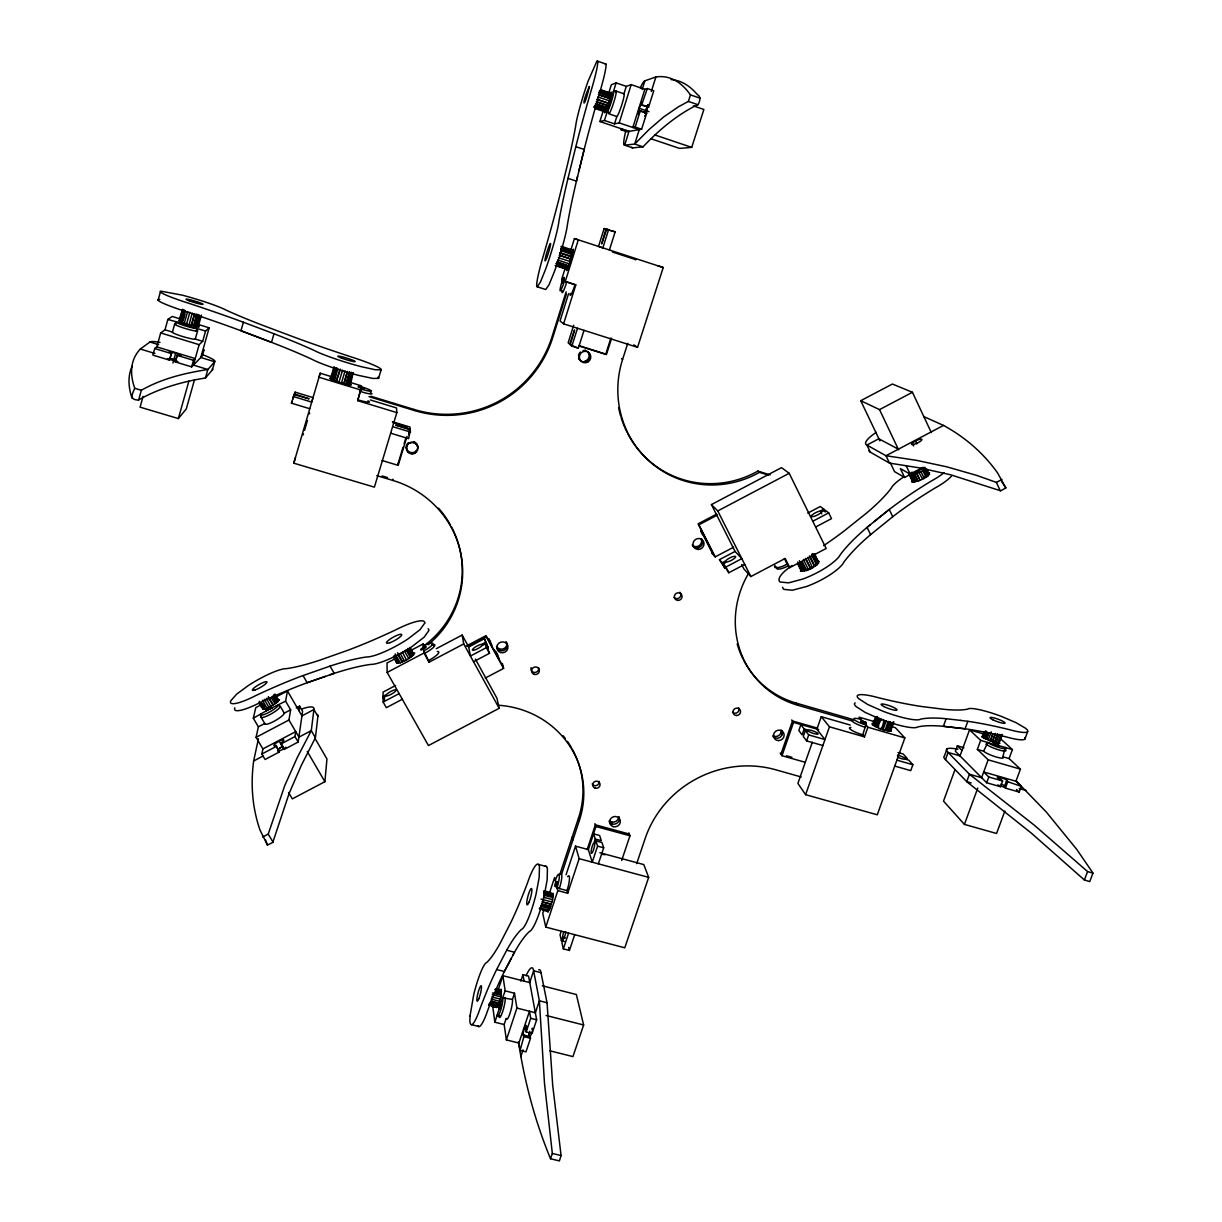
<?xml version="1.0" encoding="UTF-8"?>
<svg xmlns="http://www.w3.org/2000/svg" width="1222" height="1222" viewBox="0 0 1222 1222"><rect width="100%" height="100%" fill="white"/><g stroke="black" fill="none" stroke-linecap="round" stroke-linejoin="round"><path stroke-width="1.5" d="M489.106 1004.423L497.782 1006.867L500.867 997.641L501.096 989.224L500.394 991.286M610.42 93.941L611.153 92.032L608.938 102.587M597.848 96.95L609.411 100.83L609.243 101.655M595.557 103.962L607.151 107.765M603.149 111.034L599.865 121.528L604.416 120.459L610.817 100.876L610.603 98.692L610.053 101.426M543.485 897.238L552.588 899.636L549.213 910.314L549.197 909.412M538.688 969.779A30.581 5.621 -75.9 0 1 541.01 972.681L547.044 1002.743L552.695 1085.289L561.081 1155.569L559.401 1160.9L550.526 1158.762C535.022 1121.277 524.559 1081.745 518.418 1041.663M526.071 975.706A30.611 5.514 -75.8 0 1 533.617 970.787L539.376 1000.787L544.477 1083.257L552.329 1153.461L550.526 1158.762M560.577 250.449L572.522 254.726M567.665 267.939L567.375 269.558L568.704 265.816M400.281 653.403L404.375 660.919L405.811 660.46L410.76 657.222L406.575 649.753M288.56 792.498L292.302 798.867L324.884 781.698L326.961 758.984L314.909 738.241M330.902 376.498L320.195 373.214L293.784 463.169L374.39 487.15L396.845 412.608L357.695 400.679L361.208 387.634M266.365 698.251L270.841 706.545L265.037 709.234L261.34 702.681M357.695 400.679L360.261 391.376L363.27 392.384A12.083 1.268 17.1 0 0 370.403 392.598M258.438 738.76L253.641 761A7171.796 1005.614 -14.9 0 0 260.042 830.15L267.465 845.074L272.781 842.432L289.186 793.261L301.467 765.094L315.413 737.721L317.873 716.367A31.803 6.965 -30 0 0 317.43 714.473M572.522 251.029L573.225 249.196L568.826 265.739M605.226 110.545L604.661 112.867L611.153 98.875L616.132 82.913L626.275 86.38L631.178 84.639L644.849 89.313L647.309 88.534L653.77 90.749L648.607 107.108L641.611 105.061L641.856 102.327L639.259 108.33L638.19 113.951L640.313 110.759L646.759 112.943L641.611 129.257L626.871 131.747L620.776 129.685L622.899 129.303M548.128 909.916L547.914 912.147L548.724 909.901M279.135 741.174L284.13 749.453L298.168 742.044L302.598 711.357L299.573 706.148L296.259 707.905M881.688 719.04C873.715 730.114 882.926 733.628 883.796 719.941M294.96 736.561L295.709 731.627L262.898 748.933L261.859 754.02L265.082 759.488L279.12 752.095L276.111 745.481A5.743 1.268 -30.2 0 1 275.21 743.755A5.743 1.268 -30.2 0 1 282.862 739.722A5.743 1.268 -30.2 0 1 281.106 742.854L280.923 743.969L294.96 736.561L298.168 742.044M298.901 710.639L299.573 706.148M496.651 1007.6L497.369 1006.286M802.014 562.074L806.245 570.613L812.508 568.031L807.818 557.369M284.13 749.453L281.106 742.854M298.886 737.065L288.942 720.002L290.637 709.829L285.612 701.168L287.445 690.934L277.455 696.204M279.12 752.095L276.111 745.481M648.057 107.246L648.286 104.512M262.898 748.933L256.07 737.34L258.377 726.83L253.305 718.2L255.78 707.63L259.11 705.873M360.398 391.544L360.811 389.008M566.58 268.321L566.886 268.168M577.578 176.396L576.28 181.788A218.799 21.721 -72.1 0 0 567.497 224.222A36.309 3.452 -72.8 0 1 554.269 271.956L548.984 284.848L545.745 289.507L537.237 286.788A36.339 3.284 -72.8 0 1 544.218 252.786A175.678 14.374 -73 0 0 559.264 197.735L567.344 165.107A175.25 14.252 -72.9 0 0 575.776 125.408A35.514 2.994 -72.5 0 1 588.118 81.126L596.901 61.1A35.514 2.994 -72.5 0 1 590.883 91.436A218.524 20.499 -72.1 0 0 575.99 145.998L567.848 178.992A218.998 20.728 -72.2 0 0 558.897 221.411A36.339 3.284 -72.8 0 1 545.623 269.176L540.399 282.099L537.237 286.788M578.923 170.866L584.345 148.794A218.341 21.477 -72.1 0 1 599.177 94.262A35.484 3.131 -72.4 0 0 605.073 63.895M924.596 469.477L927.819 476.183L922.686 479.33L918.226 471.157M552.634 899.713L552.924 893.145M609.167 102.373L609.381 104.557L609.931 101.823M567.084 268.29L566.534 270.551L567.451 268.198M571.636 252.297L571.239 253.55M922.091 479.391L917.875 481.269L914.087 472.853M158.096 300.261L160.403 291.875M201.599 354.258A33.941 3.758 16.5 0 1 214.69 361.727L212.399 369.869L205.449 377.98C182.109 381.783 158.784 388.291 138.269 400.144C130.357 399.441 130.922 396.585 134.741 388.306L133.29 383.677A3965.13 347.308 23.2 0 1 140.316 349.034L149.924 342.023A33.941 3.758 16.5 0 1 160.021 342.42M138.605 400.159L141.34 390.292C161.686 378.621 184.843 373.061 207.847 369.518L214.69 361.727L200.805 357.496L209.145 327.802L198.59 324.563M179.252 318.621L172.21 316.467L167.872 319.446L165.001 329.803L160.678 332.934L156.813 346.895L154.72 348.514L152.887 355.113L169.369 360.108L171.645 353.158L169.247 351.799L175.708 353.051L180.948 355.358L177.083 355.312L175.25 361.895L191.655 366.875L202.348 355.908L204.089 349.706L202.531 351.264M143.066 396.417L140.087 407.155L178.351 418.566L186.279 408.942L194.558 379.568M209.145 327.802L205.586 331.025L202.684 341.335L195.276 339.074A11.976 1.237 16.6 0 1 182.704 336.524A11.976 1.237 16.6 0 1 172.439 332.079L174.685 323.998L176.426 322.073A10.83 1.054 16.7 0 0 185.729 326.045A10.83 1.054 16.7 0 0 197.078 328.413L197.506 331.009M187.317 324.349C178.091 319.843 177.48 325.113 182.628 309.273M179.466 321.218L182.735 309.548M169.369 360.108L171.645 353.158M180.764 321.829L184.018 310.144M180.993 321.875L184.262 310.189M182.109 322.455L185.362 310.755M183.101 320.851L184.965 314.176M172.928 362.995L175.708 353.051M187.042 325.021L189.777 325.556L184.064 323.815L185.744 325.235L205.586 331.025M184.293 323.234L187.653 311.534M175.25 361.895L177.511 354.93M186.599 323.937L189.868 312.252M187.73 324.487L189.043 324.762L192.266 313.015M197.338 325.694L199.186 326.854L191.167 325.281L194.435 313.611M191.61 325.51L194.878 313.825M193.702 326.091L196.773 314.237M193.702 325.984L196.971 314.314M195.046 326.182L198.331 314.528M195.856 326.488L199.125 314.818M196.727 326.503L199.064 318.178M197.017 326.595L200.026 316.452M195.841 330.78A10.83 1.069 16.7 0 0 196.452 330.673L197.078 328.413M198.193 326.702L201.462 315.077M195.276 339.074L197.536 331.009L196.452 330.673M191.655 366.875L193.504 360.307L195.23 358.581L156.813 346.895M178.351 418.566L188.891 381.142M202.684 341.335L199.14 344.68L193.397 365.088L207.847 369.518L205.449 377.98M243.392 322.241L240.963 330.75L271.513 342.328L273.988 333.759M262.654 837.009L268.229 834.076L284.726 785.67L297.175 757.762L311.289 730.619L313.917 709.524A31.833 6.843 -30 0 0 301.483 709.096M309.746 408.713L291.432 403.168L294.105 394.645L309.135 398.83L294.365 393.988L295.082 392.14L313.046 397.608L311.686 402.084L293.372 396.524L294.105 394.645M292.929 398.907L295.082 392.14M943.521 425.409A6917.039 1030.054 -41.2 0 1 997.656 473.051L1005.843 487.929L1000.681 490.816L950.487 474.747L920.135 467.98L889.494 463.092L870.293 452.155A31.726 7.317 -25.5 0 1 868.964 450.643M304.568 430.343L307.44 420.505M331.804 379.095L330.52 378.683L334.064 366.615M337.791 368.525L334.721 380.638L330.795 379.171L334.232 368.83M331.498 378.988L334.034 370.373M332.338 379.782L335.897 367.7M303.239 434.849L303.499 433.978M309.395 413.876L309.624 413.082M333.224 379.996L336.783 367.914M334.232 380.622L336.356 381.371L339.93 369.273M336.356 381.371L340.464 369.35M348.285 384.288L349.736 384.991L338.952 382.211L342.603 370.098M345.078 370.816L341.503 382.914M347.369 371.488L343.886 383.647L347.46 371.549M345.78 384.014L349.355 371.931M346.223 384.243L349.798 372.175M347.644 384.411L351.218 372.359M347.873 384.518L351.447 372.45M349.431 384.762L352.99 372.71M351.081 384.838L349.828 384.594L353.387 372.557M351.707 379.263L350.179 384.411L351.096 384.823M361.269 386.992L364.019 388.26L358.168 387.007L363.851 388.825L358.336 386.427L361.086 387.573L361.254 385.785L350.546 382.517M604.753 110.637L604.508 111.813L605.027 110.606M293.784 463.169L295.464 457.532M159.838 299.466L158.463 299.482A35.591 3.208 16.8 0 0 186.829 311.854A219.105 22.027 16.4 0 1 240.322 330.505L272.139 342.572A219.578 22.271 16.5 0 1 312.16 359.39A36.431 3.529 17.1 0 0 359.131 375.521L372.832 378.423L378.56 378.362L381.127 369.777A36.461 3.376 17.2 0 0 349.11 356.228A176.212 14.74 17.4 0 1 295.052 337.455L263.524 325.632A175.754 14.618 17.3 0 1 225.994 310.067A35.621 3.07 16.8 0 0 182.384 295.174L160.769 291.142A35.621 3.07 16.8 0 0 189.196 303.392A219.303 21.034 16.5 0 1 242.735 321.997L274.614 334.003A219.777 21.278 16.5 0 1 314.696 350.683A36.461 3.376 17.2 0 0 361.727 366.783L375.414 369.762L381.127 369.777M562.502 279.762L562.456 279.899A10.891 1.115 -72.8 0 0 560.195 290.867A10.891 1.115 -72.8 0 0 564.427 281.06L564.472 280.923M562.594 280.144L561.967 283.168L564.335 277.608L562.532 283.351L563.77 277.425L563.159 280.312L561.662 279.441L564.992 268.779M1001.933 479.452L996.373 482.385L976.668 475.389L946.76 466.819L916.515 460.343L885.981 455.73L866.902 445.068A31.757 7.21 -25.5 0 1 876.266 432.313M320.195 373.214L318.988 377.216L360.872 390.032M398.097 463.612L403.016 447.359M404.1 443.754L405.75 438.331M382.074 460.526L398.204 465.368L407.002 436.315M408.805 434.039L410.027 427.074L392.384 421.712M408.881 434.818L410.363 429.93L395.699 425.119L410.271 429.182M410.363 429.93L408.622 438.637L390.643 433.199M555.43 882.895C553.749 892.671 557.706 877.136 555.949 883.032C559.584 876.235 553.642 894.305 555.949 883.032L554.589 877.549L549.854 891.907M557.049 887.752L557.079 887.615A10.173 1.864 -75.2 0 0 559.233 874.86A10.173 1.864 -75.2 0 0 555.323 880.466L555.277 880.588M555.918 884.881L557.828 890.624L567.695 893.236L567.008 890.624L559.34 888.577L560.18 885.797A11.258 2.077 -75.2 0 0 561.845 875.807A11.258 2.077 -75.2 0 0 560.012 874.647M609.152 91.757L611.336 84.761L616.132 82.913M615.689 92.185L616.041 91.085L623.953 93.788A11.93 1.207 -72.2 0 1 621.799 104.756A11.93 1.207 -72.2 0 1 616.835 116.518L614.529 123.88L604.416 120.459M571.102 249.242L574.432 238.58L663.225 267.542L637.548 347.338L563.586 323.845L560.027 320.928L568.581 293.662M563.586 323.845L575.806 284.94L565.251 281.549L578.296 239.879L574.432 238.58M623.953 93.788L626.275 86.38M370.877 396.249L414.044 409.446A112.791 111.431 62 0 0 552.069 336.661L566.137 291.798M614.529 123.88L619.187 122.903L631.178 84.639M369.029 396.676L414.182 410.47A113.279 111.92 62 0 0 552.818 337.379L566.382 294.105M629.009 131.38L624.656 145.204L632.66 147.877L643.047 146.839C659.025 129.944 677.202 114.532 698.22 104.45C699.809 101.044 701.688 96.767 697.09 94.308A3885.624 348.377 -78.8 0 0 671.046 79.598M642.176 89.512L644.926 80.789L655.893 76.955A3895.644 336.692 -78.6 0 1 687.558 91.07L690.476 94.888L700.13 98.188M644.849 89.313L632.828 127.5L635.165 127.088L641.611 129.257M635.165 127.088L640.313 110.759M641.611 105.061L647.309 88.534M573.683 325.266L568.154 342.786L569.712 344.192L574.569 329.925L570.262 344.696L571.85 346.132L578.357 348.194L584.009 330.337M606.02 229.049L604.142 228.575L598.52 246.416L602.858 247.883L608.602 229.675L606.692 229.217L601.682 243.926L606.02 229.049L615.155 231.829L609.411 250.006M651.311 91.482L655.893 76.955M571.85 346.132L577.502 328.26M610.924 337.99L605.776 354.105L578.8 345.582M611.504 338.616L606.402 354.609L579.335 346.055M768.287 475.068L759.442 472.349A98.234 95.56 -58.6 0 1 652.197 463.657A98.234 95.56 -58.6 0 1 622.594 359.421L627.757 343.336M650.684 138.666L679.539 148.397L691.713 147.388L703.872 109.476L693.348 105.886M609.671 99.379L609.411 100.83M566.733 281.793L565.862 284.833A12.052 1.253 -72.8 0 1 562.074 290.805M498.698 988.384L502.868 975.691L529.768 982.58M520.816 981.159L522.955 974.667L528.576 976.118L536.641 1019.82L532.105 1033.43L526.193 1031.933L525.918 1030.329A5.514 1.008 -76.1 0 0 525.75 1025.579A5.514 1.008 -76.1 0 0 523.291 1032.972A5.514 1.008 -76.1 0 0 524.299 1035.187L530.211 1036.668L530.485 1038.288L525.979 1051.852L520.068 1050.37L518.907 1043.053L506.397 1039.922L504.151 1024.555L494.864 1022.218L500.73 1003.98L499.966 1008.226L498.729 1008.807L500.103 1003.827L498.729 1008.807M502.868 975.691L505.175 990.843L500.287 1004.056M499.218 1015.65L499.187 1017.391A10.799 1.833 -75.8 0 0 502.7 1011.48A10.799 1.833 -75.8 0 0 505.251 999.016L505.175 997.564L502.838 997.962A9.761 1.65 -75.8 0 1 500.577 1010.533A9.761 1.65 -75.8 0 1 497.186 1015.131L497.171 1015.1M504.151 1024.555L506.183 1018.4A10.784 1.879 -75.8 0 0 510.002 1013.328A10.784 1.879 -75.8 0 0 512.446 999.413L514.493 993.226L505.175 990.843M543.943 909.84L542.751 913.43L545.76 927.101L624.778 947.798L648.668 877.365L643.795 864.58L599.865 852.727M559.89 874.28L578.556 817.808A94.247 89.542 -13.8 0 0 572.186 748.949M506.397 1039.922L516.921 1008.074L514.493 993.226M561.799 873.577L579.365 820.451L578.556 817.808M545.76 927.101L557.828 890.624M529.752 982.473L533.617 970.787L541.01 972.681M566.061 874.769L575.531 846.159L588.362 849.626L592.227 862.182L597.573 846.143L595.878 840.873L601.957 842.523L603.699 847.808L598.352 863.832M567.695 893.236L579.167 858.669L575.531 846.159M518.907 1043.053L529.462 1011.251L530.715 1018.323L526.193 1031.933M520.068 1050.37L524.299 1035.187M587.156 849.58L595.374 824.819L629.33 834.061M561.188 931.393L560.043 934.83L561.433 940.726L564.442 941.505M588.362 849.626L595.939 826.515L594.977 823.613M520.801 1056.663L523.077 1049.805M535.358 1012.885L539.376 1000.787L547.044 1002.743M561.433 940.726L562.578 937.259A5.621 1.085 -75.6 0 1 563.77 931.867M595.267 839.01L601.331 840.66L599.62 835.497L593.602 833.862L595.267 839.01L594.091 842.538A5.621 1.1 -75.1 0 0 591.372 849.764A5.621 1.1 -75.1 0 0 592.288 852.62A5.621 1.1 -75.1 0 0 594.702 844.417L595.878 840.873M947.004 748.933L944.423 756.036A30.596 5.667 20.3 0 0 945.477 759.61L966.724 781.668L1031.383 833.16L1084.372 879.977L1089.734 881.597L1092.972 873.073L1076.781 849.443L1046.215 811.927L1016.521 781.332M574.691 934.677L569.437 950.441L563.342 948.868L568.612 933.089M621.677 860.471L629.972 835.787L628.872 832.854M636.677 863.649L645.201 838.399A103.228 96.37 -27.6 0 1 775.527 769.723L801.204 776.978M542.308 985.803L576.356 994.525L583.627 1024.983L572.95 1056.602L549.747 1050.783M780.934 754.188L792.482 720.965L817.579 728.175M805.252 762.299L781.973 755.7L793.552 722.385L791.719 719.957M804.168 728.954L802.106 734.88L798.837 730.527L800.884 724.646L804.168 728.954L807.742 729.977A5.621 1.115 19.5 0 1 815.242 731.81A5.621 1.115 19.5 0 1 817.075 734.193A5.621 1.115 19.5 0 1 808.949 731.535L805.359 730.512L803.282 736.454L806.612 740.899L822.88 745.542M806.612 740.899L808.704 734.911L805.359 730.512M812.309 742.258L797.89 783.409L805.604 794.682L877.259 814.799L904.86 737.92L895.344 727.67L891.709 726.616M850.237 725.043L821.26 716.688L816.861 729.229L824.972 739.554L808.704 734.911M805.604 794.682L829.463 726.8L821.26 716.688M862.931 720.888C855.339 720.506 873.867 724.478 862.747 721.392C855.064 720.537 873.348 725.883 862.747 721.392L859.02 717.161L873.547 721.362M864.275 722.416L867.91 727.258L904.86 737.92M867.91 727.258L864.489 736.866L862.732 734.819L865.863 724.936A10.173 1.879 19.6 0 1 854.132 719.483A10.173 1.879 19.6 0 1 861.006 719.407L861.128 719.452M877.732 719.132L875.334 726.204L872.279 724.722L875.609 717.177M873.669 725.364L876.816 716.52M873.929 725.425L877.075 716.581M878.542 727.915L874.448 726.204L877.747 717.283M876.418 727.059L879.58 718.2L876.586 727.059M885.156 730.374L888.165 721.331C887.646 735.109 878.206 731.81 885.904 720.613M883.002 729.763L886.179 720.888M889.356 730.145L891.312 731.23L886.683 730.512L889.845 721.652M887.34 730.878L890.502 722.003M983.206 737.217L981.938 737.019L994.571 742.502L997.412 733.887M889.02 731.184L892.182 722.324M889.295 730.725L891.831 723.653M890.181 731.077L893.343 722.217M891.373 729.045L893.893 721.973M897.498 757.166A5.621 1.085 20 0 0 905.227 759.137L908.756 760.145L912.88 764.728L910.741 770.639L894.748 766.072M946.134 718.719L943.384 726.311L965.09 728.801L967.824 721.316M945.477 759.61L948.089 752.447A30.611 5.56 20.3 0 1 957.987 749.254M963.929 747.727L957.361 745.817L955.375 751.27L986.673 782.752L1000.482 786.708L1002.605 780.98L1001.444 779.85A5.514 1.023 20.5 0 1 997.61 777.009A5.514 1.023 20.5 0 1 1005.126 779.178A5.514 1.023 20.5 0 1 1006.363 781.255L1021.287 786.357L1019.163 792.055L1005.416 788.114L1004.24 786.968L1006.363 781.255M954.932 769.829L943.521 801.113L964.418 824.407L996.556 833.48L1004.881 811.057M960.003 755.929L969.535 729.84L983.389 733.872M1021.287 786.357L1015.94 781.24L1020.431 769.142L988.17 759.824L977.356 749.392L980.67 740.364L969.535 729.84M983.084 736.82L982.259 736.484L984.092 731.52M982.671 737.049L984.489 732.07M983.084 737.614L985.512 730.97M983.893 737.859L986.337 731.214M984.55 738.47L986.994 731.81M984.779 738.516L986.612 733.521M985.986 739.295L988.43 732.635M986.566 739.386L989.01 732.726M1020.431 769.142L1009.082 758.572L1002.85 756.769A10.784 1.894 20.3 0 1 996.48 757.075A10.784 1.894 20.3 0 1 983.618 751.209L987.804 742.411M991.286 731.856L988.201 740.058M990.187 741.067L992.631 734.391M990.385 740.975L992.829 734.315M992.386 741.708L995.456 733.383L992.417 741.769M964.418 824.407L977.783 788.037M981.617 777.65L988.17 759.824M994.586 742.457L997.656 734.132M998.298 742.35L999.947 743.22L996.281 742.777L999.199 734.361M997.931 743.083L1001.001 734.773M998.42 742.823L1001.475 734.514M998.664 742.945L1001.719 734.636M999.963 741.128L1002.407 734.483M1009.082 758.572L1012.412 749.575L994.158 744.274L995.93 743.74L999.046 745.955L980.67 740.364M986.673 782.752L988.797 777.024L983.695 771.968L1015.94 781.24M1002.85 756.769L1005.248 747.497A9.761 1.665 20.2 0 1 999.504 747.711A9.761 1.665 20.2 0 1 987.865 742.457L986.261 744.198M999.733 780.354L1000.772 777.513M1005.416 788.114L1007.524 782.401M1024.922 739.035L1027.626 731.749M645.995 113.692L648.225 104.848M1084.372 879.977L1087.58 871.561L1034.347 825.232L969.443 774.244L948.089 752.447L959.927 755.853M291.432 403.168L292.18 401.228M811.683 554.956L816.693 565.114L812.844 567.527M609.87 100.204L610.603 98.692M994.021 744.106L999.138 745.191M645.705 114.303L646.759 112.943M872.279 723.714L874.234 724.86L872.798 724.615M609.32 103.473L608.831 104.374M647.645 105.398L644.819 113.432L647.629 105.55M511.193 958.399L504.151 971.933A194.741 33.987 -76.5 0 0 487.807 1010.151A32.062 5.194 -75.7 0 1 477.939 1025.67M271.635 707.935C254.818 716.016 283.611 702.451 266.732 710.517M265.021 709.172L265.464 708.455L262.715 709.417M606.967 107.536L597.222 104.298M404.375 660.919L400.236 662.874L395.195 653.923M512.98 955.039L514.737 951.846A195.81 34.506 -76.4 0 1 529.447 931.5A33.788 5.942 -75.3 0 0 544.187 895.955L547.15 879.855L547.425 869.041A33.788 5.942 -75.3 0 0 544.997 866.322M806.214 570.521L800.441 571.132L801.846 570.017M645.247 115.265L644.62 116.136M625.954 130.174A33.834 3.681 -72.1 0 0 624.656 145.204L634.722 144.043L649.035 129.547L663.577 117.037L678.378 106.818L688.383 101.426L690.476 94.888M400.19 662.813C398.296 661.102 397.242 664.951 396.432 662.477M885.003 730.206L886.683 730.512M406.468 659.972L402.435 652.166M817.304 562.777C821.627 562.548 814.707 564.365 816.724 565.206M197.536 331.009L196.879 331.131A11.976 1.191 16.7 0 1 184.98 328.413A11.976 1.191 16.7 0 1 174.777 324.349L176.426 322.073M610.328 96.828L598.933 92.887M571.132 259.156L559.218 255.23L571.193 259.186M607.029 112.012L607.059 111.996A10.799 1.039 -72.3 0 0 611.474 101.334A10.799 1.039 -72.3 0 0 613.475 91.421L616.27 91.36A11.945 1.161 -72.3 0 1 613.841 102.052A11.945 1.161 -72.3 0 1 609.396 113.356L607.059 111.996L609.274 112.745L608.938 113.845L616.835 116.518M913.476 480.903L911.811 482.125L917.966 480.903M412.471 654.732L414.762 653.052L412.379 653.862M870.339 524.635L866.612 527.736A201.111 56.38 -24.3 0 0 840.446 554.421A34.292 9.287 -26.1 0 1 802.885 579.029L788.587 582.848L780.216 582.023A34.292 9.287 -26.1 0 1 792.055 565.526M912.284 443.036L915.492 440.959A5.713 1.344 -25.3 0 1 921.571 439.187A5.713 1.344 -25.3 0 1 919.219 442.058L917.936 442.761A5.713 1.344 -25.3 0 1 912.513 444.579A5.713 1.344 -25.3 0 1 912.284 443.036L913.674 445.984M874.204 521.504L889.723 509.116A200.286 55.662 -24.2 0 1 931.21 481.086A32.933 8.325 -25.2 0 0 944.026 472.731M268.366 709.692L253.305 718.2M817.717 562.456L819.137 561.433L818.037 561.54M928.094 473.968L929.591 472.899L928.46 473.067M277.99 699.198L277.394 700.42L279.517 699.717L277.043 701.642L278.02 701.703L271.07 706.285M276.707 699.962L277.73 699.32M423.224 647.263C414.09 654.58 432.481 643.032 423.499 647.752C431.351 645.231 415.816 653.22 423.499 647.752L423.148 643.963L411.661 650.028M423.652 651.005L423.79 650.929A10.463 2.291 -29 0 0 432.787 643.597A10.463 2.291 -29 0 0 423.331 645.98L423.209 646.041M436.254 648.699L462.145 635.058L463.718 643.918L429.09 662.171L424.92 653.205L427.578 651.708A11.578 2.536 -29 0 0 434.589 645.964A11.578 2.536 -29 0 0 431.672 644.712M268.977 709.31L285.612 701.168M279.41 706.927L280.357 706.423L284.283 713.174A11.227 2.352 -30 0 1 273.927 721.362A11.227 2.352 -30 0 1 264.731 723.485L258.377 726.83M879.886 440.898L860.731 400.709L892.396 384.029L912.437 392.277L931.317 432.573M284.283 713.174L290.637 709.829M393.591 659.544L387.023 662.996L387.16 672.421L428.448 745.557L499.187 708.286L496.972 698.297L475.389 659.086M256.07 737.34L288.942 720.002M860.731 400.709L879.534 409.614L912.437 392.277M387.16 672.421L423.973 653.006L423.347 648.638M735.064 551.428L719.452 559.661L722.156 562.762L725.654 560.913A5.728 1.436 -26.8 0 1 733.032 556.606A5.728 1.436 -26.8 0 1 734.544 558.301A5.728 1.436 -26.8 0 1 726.647 562.028L723.134 563.877L725.914 567.039L741.83 558.637L735.064 551.428L711.418 504.579L781.5 467.644L789.198 473.296L826.164 548.479L789.763 567.65L787.105 564.243M711.418 504.579L717.772 510.933L789.198 473.296M465.903 646.239L486.05 635.623L503.265 667.09M716.566 514.126L698.067 523.871L714.32 555.857M261.859 754.02L275.897 746.611M467.919 646.56L486.341 636.861L503.601 668.403L485.256 678.073M717.36 515.088L698.923 524.803L715.206 556.881L733.567 547.212M395.638 685.481L383.082 692.11L383.097 696.28L384.686 699.06M485.241 642.436L481.728 644.3A5.759 1.329 -28.7 0 0 473.983 647.981A5.759 1.329 -28.7 0 0 474.426 650.058A5.759 1.329 -28.7 0 0 482.018 645.644L485.546 643.795L486.402 647.614L470.409 656.046L468.713 646.973L484.401 638.694L488.326 648.072L484.401 638.694M253.641 761L262.959 756.097M298.871 737.172L311.289 730.619L315.413 737.721M383.097 696.28L386.61 694.417A5.789 1.329 -29.4 0 1 394.278 689.987A5.789 1.329 -29.4 0 1 394.309 692.278A5.789 1.329 -29.4 0 1 386.626 695.929L383.112 697.777L383.128 702.039L386.335 707.691L402.313 699.259M383.128 702.039L399.12 693.622M473.525 661.728L489.518 653.296L485.546 643.795M807.803 513.103L820.313 506.504L823.827 509.177L825.217 512.033M815.609 527.018L831.51 518.632L828.699 512.858L825.094 510.139L821.596 511.987A5.759 1.436 -26.1 0 1 814.295 516.28A5.759 1.436 -26.1 0 1 812.355 514.783A5.759 1.436 -26.1 0 1 820.329 511.025L823.827 509.177M812.767 521.259L828.699 512.858M923.19 467.262L910.146 474.136L900.37 468.576L904.57 477.435L911.795 473.617A10.051 2.505 -25.2 0 0 925.421 469.233M723.134 563.877L728.816 572.751L744.717 564.381M741.678 564.549L743.954 569.024L750.858 576.555L785.181 558.469L789.763 567.65M277.883 749.697A5.728 1.283 -30.2 0 1 282.328 746.611L282.618 746.474M776.581 568.062A10.341 2.75 -26.3 0 0 788.007 565.969L788.144 565.908M410.76 657.222L413.754 654.778L412.379 655.007M927.849 476.076C924.81 476.152 932.86 473.204 928.155 474.411M325.434 676.346L306.615 682.93A203.494 44.099 -30.6 0 0 260.026 702.619A33.406 6.568 -29.8 0 1 234.838 707.798M1092.942 873.195L1087.58 871.561M330.154 674.712L334.767 673.185A204.349 44.679 -30.5 0 1 370.755 664.401A34.827 7.347 -29.1 0 0 412.425 646.27L424.217 637.105L428.861 630.521A34.827 7.347 -29.1 0 0 428.082 628.765M994.357 742.166L996.281 742.777M189.777 325.556L167.872 319.446M880.634 728.816L882.742 729.488M189.043 324.762L191.167 325.281M338.952 382.211L336.905 381.447M872.309 723.668L873.119 723.775M613.475 91.421L616.056 91.1M141.34 390.292L134.741 388.306M178.03 361.956L175.663 361.498M177.557 361.941L167.857 358.733M169.659 358.55L176.778 360.536L169.583 358.489M179.008 320.561L179.374 320.928M552.329 1153.461L561.081 1155.569M610.572 230.683L612.497 231.172M613.2 231.34L615.155 231.829M524.391 1028.45L527.324 1029.199M524.574 1036.791L530.485 1038.288M471.57 1024.678L479.116 1026.572M491.626 997.015L500.394 999.077M491.091 999.077L499.722 1001.322M492.13 1001.414L499.004 1003.155M490.465 1001.307L499.065 1003.491M516.921 1008.074L535.328 1012.733M546.066 1015.467L583.627 1024.983M489.778 1002.712L498.377 1005.08M489.182 1003.736L496.056 1005.477M488.632 1004.683L497.217 1006.852M488.586 1004.942L497.171 1007.127M491.519 1006.302L494.941 1007.172M530.715 1018.323L536.641 1019.82M495.995 988.644L501.127 989.942M497.934 989.728L501.356 990.599M497.858 990.019L501.28 990.889M494.727 989.514L501.585 991.271M496.178 990.767L501.326 992.081M496.3 991.653L501.448 992.951M496.208 991.867L501.356 993.181M494.452 992.86L501.31 994.601M492.466 992.951L501.066 995.151M512.446 999.413L502.838 997.885M492.252 994.693L500.852 996.877M496.636 969.535L504.365 971.521L514.523 952.244L506.718 950.212M331.834 378.805L329.619 378.27L330.52 378.683M348.881 384.304L349.828 384.594M562.578 937.259L565.587 938.053M544.065 893.083L553.154 895.497M543.79 893.633L552.879 896.032M543.698 895.237L552.879 897.513M541.071 899.117L551.993 902.004M542.201 901.683L551.305 904.097M542.278 902.065L551.382 904.463M541.529 903.959L550.633 906.357M541.529 904.143L550.633 906.541M540.842 905.517L549.946 907.931M540.75 906.281L549.854 908.679M539.544 907.809L549.167 910.237M539.33 908.725L548.418 911.123M542.461 909.993L547.914 911.429M543.866 890.731L551.122 892.656M543.973 891.877L553.047 894.29M543.882 892.121L552.955 894.535M538.597 864.458L546.524 866.581M579.167 858.669L648.668 877.365M597.573 846.143L603.699 847.808M595.939 826.515L629.972 835.787M889.876 730.053L891.128 730.114M786.433 755.761L791.948 757.319M896.887 760.145L912.88 764.728M971.139 782.92L966.724 781.668L969.443 774.244L981.709 777.757M829.463 726.8L864.489 736.866M988.797 777.024L1002.605 780.98M793.552 722.385L818.694 729.61M898.002 752.523L903.241 754.02L907.289 758.526L903.776 757.518A5.621 1.085 20 0 0 897.391 755.12M1019.163 788.496L1026.113 790.497M977.356 749.392L983.618 751.209M743.801 660.537A94.277 89.588 -41.3 0 0 796.24 703.124L853.093 719.544M796.24 703.124L797.935 705.293L851.765 720.827M382.18 475.954L387.557 477.558M376.804 475.648L392.98 480.475A98.203 95.515 3.4 0 1 460.587 552.634A98.203 95.515 3.4 0 1 428.112 644.742M179.313 320.653L181.299 321.126L180.52 320.76M149.924 342.023L158.692 344.68M154.72 348.514L171.217 353.525M177.083 355.312L193.504 360.307M392.781 422.568L407.216 426.967M140.331 349.034L154.95 353.464M392.613 426.631L410.607 432.084M165.001 329.803L172.439 332.079M160.678 332.934L199.14 344.68M370.358 399.976L396.524 407.965L396.845 412.608M627.772 433.718A97.821 95.179 -58.7 0 0 757.854 471.096L770.181 474.884M174.685 323.998L175.785 324.334M570.262 344.696L578.357 348.194M866.001 724.982L865.39 727.334L862.61 726.464A11.258 2.093 19.7 0 1 853.445 722.187A11.258 2.093 19.7 0 1 853.536 720.002M556.927 265.77L567.405 269.145M555.139 265.541L567.039 269.375M563.143 280.449L565.251 281.549M566.84 281.854L575.806 284.94M186.63 324.899L184.079 323.891M361.025 386.687L361.162 386.732A10.922 1.146 17.1 0 1 371.503 391.086A10.922 1.146 17.1 0 1 360.964 389.054M561.142 246.309L573.057 250.174M561.158 247.134L573.087 250.999M562.532 247.837L572.751 251.152M560.974 248.417L572.919 252.297M560.669 249.273L572.614 253.137M559.997 252.618L571.957 256.498M559.752 253.107L571.713 256.987M558.378 257.72L570.445 261.6M557.629 259.996L569.589 263.967M556.881 261.875L567.13 265.189M556.82 262.379L568.765 266.228M556.193 263.631L568.123 267.481M556.132 263.876L568.077 267.74M612.375 252.007L635.898 259.66L634.798 259.293M604.142 228.575L608.968 230.164M568.001 178.351L576.448 181.131L584.177 149.466L575.806 146.671M657.726 265.709L663.225 267.542M599.865 121.528L629.04 131.38M643.047 146.839L634.722 144.043L639.259 129.654L619.187 122.903M597.13 99.364L608.602 103.305L597.146 99.425M596.382 101.472L607.838 105.352M596.321 101.945L607.777 105.84M594.977 105.184L606.402 109.064M594.763 106.009L606.204 109.888M594.304 106.742L600.827 108.941M594.213 107.032L605.638 110.897M593.968 107.108L605.379 110.973M595.297 108.621L605.073 111.92M654.961 134.985L691.713 147.388M601.117 89.863L611.107 93.437M601.025 90.168L610.817 93.498M642.146 104.924L648.607 107.108M599.422 90.947L610.863 94.842M599.33 91.161L610.771 95.056M599.162 92.398L610.618 96.294M639.259 108.33L649.004 111.645M639.778 110.881L646.209 113.081M597.68 61.222L605.883 64.033M688.383 101.426L698.037 104.741M559.37 888.44L557.079 887.615L559.34 888.577M983.511 736.561L982.259 736.484M873.424 723.867L874.295 724.218M564.427 281.06L566.794 282.007M169.812 359.726L167.46 358.565M923.878 416.626L943.506 425.424L885.981 455.73L889.494 463.092M898.384 449.207L878.832 438.774L866.902 445.068L870.293 452.155M904.57 477.435L894.519 471.6L890.487 463.153M633.836 344.818L637.548 347.338M986.2 744.152L987.361 745.038A10.799 1.864 20.2 0 0 999.092 750.003A10.799 1.864 20.2 0 0 1005.966 750.43L1005.248 747.497M621.555 358.626L622.594 359.421M757.854 471.096L759.442 472.349M585.277 350.164L585.949 350.745A5.759 5.682 -68.6 0 0 583.001 350.622M1000.726 738.928L1012.412 749.575M585.414 361.834L584.742 361.223A5.743 5.667 -68.8 0 0 587.751 351.753M579.992 360.139L579.335 359.512A5.743 5.667 -68.8 0 1 578.495 358.306M787.014 563.968L784.539 565.496A11.456 3.024 -26.4 0 1 775.053 565.435M1016.505 789.488L1019.163 792.055M999.336 785.563L1000.482 786.708M957.361 745.817L962.019 750.445M702.1 539.818L701.077 538.642A5.56 5.392 -40.2 0 1 693.134 545.883L694.142 547.074M711.876 553.047L715.206 556.881M780.98 732.757L782.233 734.514M780.201 753.119L781.973 755.7M1001.536 481.407L1005.843 487.929M268.229 834.076L273.025 842.141M264.731 723.485L260.775 716.749L260.607 714.351A10.158 2.077 -29.9 0 0 268.901 712.38A10.158 2.077 -29.9 0 0 278.31 705.033L280.327 706.469L279.869 707.37A11.242 2.322 -29.9 0 1 269.955 714.58A11.242 2.322 -29.9 0 1 260.943 717.345L260.607 714.351M264.288 699.259L268.932 707.477M262.394 700.191L266.992 708.286M262.715 703.857L264.578 707.049M260.332 702.711L264.059 709.096M259.201 701.275L263.876 709.249M258.972 703.047L261.783 707.828M274.965 694.065L278.677 700.435M274.14 694.493L277.852 700.878M307.241 751.408L324.884 781.698M274.018 695.089L277.745 701.474M275.622 698.388L277.486 701.581M273.086 696.097L276.814 702.482M272.384 696.357L276.111 702.742M271.116 697.441L275.011 703.78M268.596 697.059L273.254 705.048M268.198 697.09L272.857 705.079M287.445 690.934L301.941 715.893L313.917 709.524L317.873 716.367M425.057 653.128L423.79 650.929L424.92 653.205M303.041 675.552L307.18 682.731L334.202 673.368L330.047 666.097M383.112 697.777L384.701 700.573M395.057 655.252L399.212 662.645M394.309 655.771L398.464 663.164M395.913 659.498L397.578 662.461M393.667 656.26L396.142 660.674M394.889 658.78L397.379 663.21M393.392 656.993L396.707 662.904M406.162 649.753L410.302 657.161M404.467 651.036L408.698 658.475M397.547 652.701L402.542 661.591M397.929 654.625L402.084 662.034M423.973 653.006L429.09 662.171M410.393 648.042L413.693 653.953M410.103 648.164L413.418 654.076M410.103 648.821L413.418 654.732M407.965 648.515L412.104 655.924M407.751 648.577L411.89 655.97M423.148 643.963L424.828 646.957M463.718 643.918L499.187 708.286M462.145 635.058L468.713 646.973M488.876 638.785L490.679 642.085M496.071 651.952L497.873 655.236M488.326 638.632L491.931 645.231M494.635 650.18L499.156 658.429M486.402 647.614L489.518 653.296M700.832 531.31L702.528 534.656M725.914 567.039L728.816 572.751M722.156 562.762L725.028 568.429L719.452 559.661M701 530.791L712.93 554.269M717.772 510.933L750.858 576.555M784.387 558.454L788.007 565.969M802.228 561.692L806.428 570.139M800.349 562.257L804.55 570.705M799.356 560.715L804.382 570.857M798.455 562.716L802.655 571.163M797.874 562.242L802.06 570.659M797.615 562.395L801.8 570.827M797.661 563.739L801.006 570.475M814.326 554.391L817.655 561.142M812.89 553.642L817.9 563.785M812.034 553.963L817.044 564.106M810.003 556.102L815.028 566.275M809.376 556.193L814.387 566.351M805.71 558.576L810.751 568.734M805.481 558.408L810.507 568.551M803.419 559.401L808.429 569.651M814.387 553.566L818.557 561.998M820.329 511.025L821.734 513.866M870.599 534.64L867.07 527.354L889.249 509.498L892.717 516.723M916.225 471.982L920.09 480.124M915.996 472.318L919.861 480.475M913.964 472.975L917.829 481.117M912.467 473.204L916.317 481.346M911.856 473.647L915.721 481.789M911.49 475.236L914.56 481.728M910.482 473.754L914.331 481.88M879.534 409.614L898.598 449.818M906.082 465.582L913.735 481.529M909.076 473.846L912.926 481.957M910.253 476.595L912.559 481.468M915.492 440.959L916.897 443.907M926.902 469.187L929.209 474.075M925.39 468.5L928.46 475.022M925.146 468.561L928.216 475.068M924.764 471.188L926.307 474.442M922.778 470.623L926.001 477.16M920.96 471.661L924.26 478.337M996.373 482.385L1000.283 490.847M265.449 839.865L267.465 845.074M611.642 821.978L612.359 824.01M132.007 398.189L130.601 393.408A3954.591 359.146 23.3 0 1 132.175 366.218M572.156 837.162L572.935 839.881M507.451 645.476L507.038 643.963A5.56 5.392 -14.9 0 1 496.59 646.423L496.957 647.95A5.575 5.407 -14.9 0 0 505.098 649.722A5.575 5.407 -14.9 0 0 505.969 641.611M502.364 663.47L503.601 668.403M568.704 947.432L569.437 950.441M563.342 948.868L561.937 942.849L563.082 939.382A5.621 1.085 -75.6 0 0 565.832 931.897M522.955 974.667L524.101 981.129M531.83 1031.826L532.105 1033.43M414.044 409.446L414.182 410.47M492.741 1006.516L494.864 1022.218M415.984 451.178L416.106 452.094A5.774 5.698 13.1 0 1 407.323 451.025A5.774 5.698 13.1 0 1 409.859 442.654A5.774 5.698 13.1 0 1 417.756 446.641L417.634 445.74A5.759 5.682 13.4 0 1 410.378 452.445A5.759 5.682 13.4 0 1 408.087 442.853M406.529 445.343L406.62 446.244M398.067 463.321L398.204 465.368M392.934 479.161L392.98 480.475M451.376 526.697A97.791 95.117 3.5 0 1 424.935 645.109M438.53 508.169A97.791 95.117 3.5 0 1 450.475 525.032M563.052 735.659A94.247 89.542 -13.8 0 1 565.297 738.47M567.42 741.372A94.247 89.542 -13.8 0 1 571.3 747.406M626.978 432.176A97.821 95.179 -58.7 0 1 621.143 417.664M620.639 415.999A97.821 95.179 -58.7 0 1 618.592 407.506M742.991 658.948A94.277 89.588 -41.3 0 1 737.172 643.902M538.627 667.792A3.91 3.773 -18.2 0 1 534.625 672.467A3.91 3.773 -18.2 0 1 531.096 667.594M701.306 538.658A5.575 5.407 -40.1 0 1 700.252 546.86A5.575 5.407 -40.1 0 1 692.248 545.012M497.66 705.186A94.629 89.893 -13.9 0 1 579.365 820.451M618.821 816.51A5.423 5.132 -21.8 0 1 616.468 823.536A5.423 5.132 -21.8 0 1 609.228 821.566M587.308 351.371A5.759 5.682 -68.6 0 1 587.461 360.933A5.759 5.682 -68.6 0 1 578.648 357.496M578.525 355.999A5.759 5.682 -68.6 0 1 580.389 352.012M413.693 441.57A5.759 5.682 13.4 0 1 415.068 442.181M416.228 443.128A5.759 5.682 13.4 0 1 417.099 444.334M679.89 592.227A3.91 3.773 -34.6 0 1 679.524 597.634A3.91 3.773 -34.6 0 1 674.07 597.451M781.988 730.542A5.423 5.132 -33.4 0 1 773.159 736.698M599.101 781.377A3.712 3.529 -21.2 0 1 592.196 783.928M738.714 707.828A3.849 3.651 -32.2 0 1 732.436 712.166M797.935 705.293A94.659 89.924 -41.3 0 1 748.001 574.386M640.267 87.908A33.834 3.681 -72.1 0 1 644.926 80.789M632.66 147.877A33.819 3.819 -72.1 0 1 631.82 147.19M575.043 284.497A12.037 1.298 -72.7 0 1 571.346 294.12A12.037 1.298 -72.7 0 1 570.2 293.417M562.838 291.401A10.891 1.13 -72.8 0 1 562.471 291.584M212.307 368.769A33.91 3.895 16.4 0 1 212.399 369.869M367.959 400.816A12.083 1.329 17.1 0 1 367.868 402.175A12.083 1.329 17.1 0 1 357.786 399.793M377.934 377.201A36.431 3.529 17.1 0 1 378.56 378.362M925.023 467.308A11.12 2.765 -25.2 0 1 914.85 471.829M912.712 472.303A11.12 2.765 -25.2 0 1 911.032 472.425M776.642 567.115A10.341 2.734 -26.4 0 1 775.802 566.764M823.628 545.654A167.154 41.258 -26.7 0 0 843.654 531.356L866.688 512.95A166.452 40.845 -26.6 0 0 891.205 488.25A32.933 8.325 -25.2 0 1 903.47 477.115M927.422 474.991A8.233 2.077 -25.2 0 1 923.206 478.016M915.797 480.857A8.233 2.077 -25.2 0 1 913.552 480.857M817.518 562.914A8.569 2.322 -26.1 0 1 812.233 567.176M810.217 568.184A8.569 2.322 -26.1 0 1 804.641 569.987M951.526 476.045A32.902 8.432 -25.1 0 1 934.616 488.281A200.072 56.426 -24.1 0 0 893.206 516.356L870.14 535.022A200.882 57.144 -24.2 0 0 844.081 561.83A34.262 9.425 -26.1 0 1 806.581 586.484L792.284 590.257L783.898 589.355A34.262 9.425 -26.1 0 1 782.676 587.232M781.179 730.069A5.407 5.117 -33.4 0 1 772.976 735.781M1005.095 786.846A5.514 1.039 20.5 0 1 1002.712 786.663L1001.46 786.342A5.514 1.039 20.5 0 1 997.778 784.936M1001.078 784.05A5.514 1.039 20.5 0 1 1005.064 786.265M862.732 734.819A11.258 2.139 19.7 0 1 851.566 730.16A11.258 2.139 19.7 0 1 850.924 727.426M855.186 702.894A33.788 6.003 19.7 0 0 855.996 706.469L865.054 712.365L879.993 719.025A33.788 6.003 19.7 0 0 917.722 726.953A195.902 34.858 20.9 0 1 942.941 726.265L965.563 728.862A194.833 34.338 20.9 0 1 1006.409 736.958A32.078 5.239 20.1 0 0 1024.861 737.553M618.668 817.09A5.407 5.117 -21.8 0 1 609.304 820.619M602.309 854.407A10.891 10.234 -20.4 0 1 605.089 854.789M532.318 1028.16A5.514 1.023 -76.1 0 1 532.257 1029.199M530.211 1036.668A5.514 1.023 -76.1 0 1 529.813 1037.295M529.508 1032.651A5.514 1.023 -76.1 0 0 529.065 1037.081A5.514 1.023 -76.1 0 1 529.874 1031.307M500.455 1015.986A9.761 1.665 -75.8 0 1 499.462 1016.399M532.38 1028.695A5.514 1.023 -76.1 0 1 532.227 1029.902M531.646 1032.666A5.514 1.023 -76.1 0 1 531.249 1034.011L530.822 1035.233A5.514 1.023 -76.1 0 1 529.63 1037.295M567.619 876.678A11.242 2.123 -75.3 0 1 569.483 878.771A11.242 2.123 -75.3 0 1 567.008 890.624M279.319 750.95A5.728 1.283 -30.2 0 1 278.326 751.24M285.887 747.207A5.728 1.283 -30.2 0 1 284.848 748.001M283.641 748.811A5.728 1.283 -30.2 0 1 282.343 749.56L281.045 750.216A5.728 1.283 -30.2 0 1 278.005 751.179M278.005 749.712A5.728 1.283 -30.2 0 1 282.328 746.627M437.277 651.494A11.563 2.581 -29 0 1 437.598 654.274A11.563 2.581 -29 0 1 428.907 660.323M433.505 645.109A10.463 2.291 -29 0 1 433.886 645.583M589.386 86.502C583.917 110.958 580.542 105.779 589.386 86.502M469.996 1016.078L469.89 1020.844A32.093 5.071 -75.6 0 0 480.185 1008.226A194.894 33.223 -76.4 0 1 496.422 969.963L506.916 949.83A195.963 33.727 -76.4 0 1 521.458 929.423A33.804 5.804 -75.2 0 0 536.122 893.817L539.131 877.717L539.467 866.917A33.804 5.804 -75.2 0 0 527.461 883.017A164.985 26.151 -74.6 0 1 510.521 923.129L500.103 943.369A164.115 25.815 -74.7 0 1 486.707 962.508A32.093 5.071 -75.6 0 0 473.739 994.586L469.996 1016.078M424.737 623.098L420.062 629.635L408.24 638.755A34.858 7.21 -29.1 0 1 366.554 656.978A204.593 43.839 -30.5 0 0 330.612 665.914L302.46 675.766A203.738 43.274 -30.5 0 0 255.887 695.532A33.437 6.446 -29.8 0 1 230.744 700.832L236.671 694.127L248.585 685.359A33.437 6.446 -29.8 0 1 286.422 668.648A168.911 31.604 -28.7 0 0 319.843 660.17L347.766 650.303A169.644 31.94 -28.6 0 0 395.653 629.895A34.858 7.21 -29.1 0 1 424.737 623.098M610.022 98.539L598.505 94.72L610.022 98.539M960.645 720.4L945.691 718.673A196.055 34.094 20.8 0 0 920.517 719.178A33.819 5.866 19.6 0 1 882.788 711.158L867.819 704.544L858.745 698.694A33.819 5.866 19.6 0 1 878.908 697.838A165.016 26.41 19.1 0 0 921.678 706.515L944.316 709.34A164.145 26.074 19.1 0 0 967.778 709.081A32.093 5.132 20 0 1 1001.643 716.489L1015.91 722.599L1025.441 728.19A32.093 5.132 20 0 1 1009.128 729.58A194.985 33.574 20.8 0 0 968.298 721.377L960.645 720.4M677.966 600.43A3.926 3.788 -34.5 0 0 681.693 594.793A3.926 3.788 -34.5 0 0 674.987 594.579A3.926 3.788 -34.5 0 0 677.966 600.43M595.206 788.144A3.727 3.544 -21.2 0 0 600.002 783.867A3.727 3.544 -21.2 0 0 593.907 782.141A3.727 3.544 -21.2 0 0 595.206 788.144M407.965 452.079A5.789 5.713 13.1 0 0 417.71 449.864A5.789 5.713 13.1 0 0 410.852 442.624A5.789 5.713 13.1 0 0 407.965 452.079M587.706 362.14A5.789 5.713 -68.3 0 0 588.194 352.15A5.789 5.713 -68.3 0 0 579.381 356.793A5.789 5.713 -68.3 0 0 587.706 362.14M778.429 740.593A5.453 5.148 -33.4 0 0 783.638 732.818A5.453 5.148 -33.4 0 0 774.366 732.65A5.453 5.148 -33.4 0 0 778.429 740.593M698.159 549.457A5.606 5.423 -40.1 0 0 703.46 541.361A5.606 5.423 -40.1 0 0 693.897 541.071A5.606 5.423 -40.1 0 0 698.159 549.457M534.258 674.391A3.926 3.788 -18.2 0 0 539.284 669.855A3.926 3.788 -18.2 0 0 532.838 667.976A3.926 3.788 -18.2 0 0 534.258 674.391M500.73 652.548A5.606 5.423 -15 0 0 507.848 646.041A5.606 5.423 -15 0 0 498.607 643.383A5.606 5.423 -15 0 0 500.73 652.548M613.307 826.668A5.453 5.148 -21.8 0 0 620.272 820.39A5.453 5.148 -21.8 0 0 611.367 817.946A5.453 5.148 -21.8 0 0 613.307 826.668M736.484 715.527A3.865 3.666 -32.2 0 0 740.181 710.028A3.865 3.666 -32.2 0 0 733.612 709.86A3.865 3.666 -32.2 0 0 736.484 715.527M546.585 258.132A9.089 0.825 -72.8 0 0 550.587 243.697A9.089 0.825 -72.8 0 0 546.219 254.573A9.089 0.825 -72.8 0 0 546.585 258.132M341.564 358.107A9.119 0.84 17.2 0 0 355.144 361.605A9.119 0.84 17.2 0 0 342.664 356.931A9.119 0.84 17.2 0 0 341.564 358.107M189.196 300.795A8.905 0.764 16.8 0 0 202.944 304.415A8.905 0.764 16.8 0 0 191.396 300.093A8.905 0.764 16.8 0 0 189.196 300.795M883.842 706.515A8.447 1.466 19.6 0 0 896.902 710.135A8.447 1.466 19.6 0 0 886.454 704.773A8.447 1.466 19.6 0 0 883.842 706.515M992.951 719.819A8.019 1.283 20 0 0 1005.049 723.195A8.019 1.283 20 0 0 994.693 718.093A8.019 1.283 20 0 0 992.951 719.819M529.126 901.912A8.447 1.451 -75.2 0 0 531.631 888.608A8.447 1.451 -75.2 0 0 527.186 899.484A8.447 1.451 -75.2 0 0 529.126 901.912M478.825 998.725A8.019 1.268 -75.6 0 0 481.361 985.879A8.019 1.268 -75.6 0 0 477.359 995.777A8.019 1.268 -75.6 0 0 478.825 998.725M389.94 642.68A8.707 1.802 -29.1 0 0 401.748 634.86A8.707 1.802 -29.1 0 0 390.582 638.801A8.707 1.802 -29.1 0 0 389.94 642.68M255.261 689.911A8.355 1.604 -29.8 0 0 266.915 682.319A8.355 1.604 -29.8 0 0 256.834 685.893A8.355 1.604 -29.8 0 0 255.261 689.911"/></g></svg>
